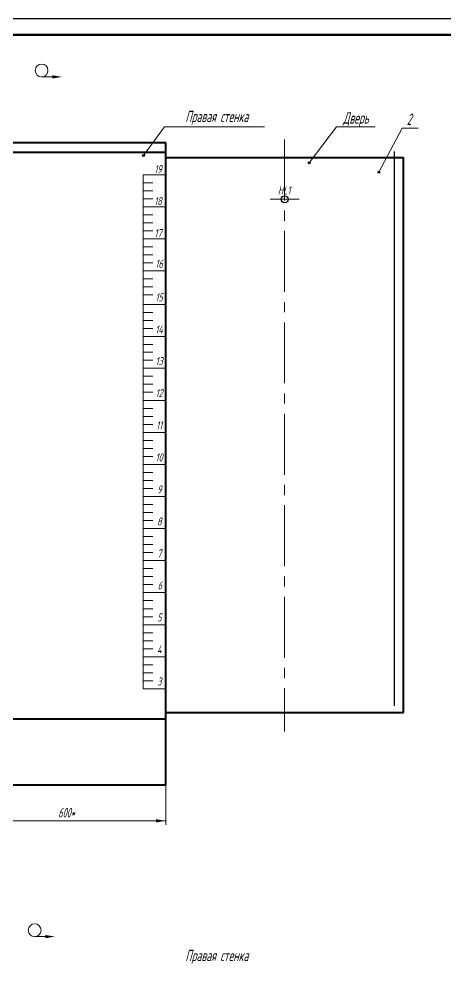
# Model space of a CAD drawing. Header units: millimetres. Extents: x -338 to 6826, y -8218 to 3153.
# Drawn here: x 2414.9 to 2548.2, y -3908.6 to -3613.4 of the extents above; entities that cross this region are included whole.
import ezdxf
from ezdxf.enums import TextEntityAlignment as Align

# ---------------------------------------------------------------- set-up
doc = ezdxf.new("R2010")
doc.units = ezdxf.units.MM
doc.linetypes.add('CENTRE2', pattern=[28.575, 19.05, -3.175, 3.175, -3.175])
doc.layers.get('Defpoints').update_dxf_attribs({"color": 251})
for name, color, linetype, lineweight in [('RAZMER', 5, 'Continuous', 20), ('text', 41, 'Continuous', 20), ('Рамка тонкая', 5, 'Continuous', 25), ('Тонкая', 5, 'Continuous', 20)]:
    doc.layers.add(name, color=color, linetype=linetype, lineweight=lineweight)
doc.styles.add('Simplex', font='simplex.shx', dxfattribs={"width": 0.7, "oblique": 15})

msp = doc.modelspace()

# ---------------------------------------------------------------- linework, layer by layer
at = {"lineweight": 60}
msp.add_line((2056.94, -3618.42), (2872.94, -3618.42), dxfattribs=at)
at = {"lineweight": 40, "ltscale": 0.5}
for p, q in [((2460.83, -3652.12), (2240.83, -3652.12)), ((2460.83, -3852.62), (2460.83, -3652.12)), ((2460.83, -3655.12), (2240.83, -3655.12)), ((2460.83, -3656.73), (2535.15, -3656.73)), ((2535.15, -3830.07), (2535.15, -3656.73)), ((2460.83, -3830.07), (2535.15, -3830.07)), ((2460.83, -3832.12), (2240.83, -3832.12)), ((2240.83, -3852.62), (2460.83, -3852.62))]:
    msp.add_line(p, q, dxfattribs=at)
at = {"ltscale": 0.1}
for centre in [(2453.88, -3656.12), (2505.64, -3658.38), (2527.49, -3661.33)]:
    msp.add_circle(centre, 0.3, dxfattribs=at)
at = {"ltscale": 0.5}
msp.add_circle((2497.99, -3669.77), 1.08, dxfattribs=at)
at = {"layer": 'Defpoints'}
msp.add_line((2532.28, -3654.79), (2532.28, -3827.92), dxfattribs=at)
at = {"layer": 'RAZMER', "ltscale": 0.5}
msp.add_line((2534.71, -3647.53), (2527.49, -3661.33), dxfattribs=at)
at = {"layer": 'text'}
for p, q in [((2425.39, -3631.53), (2421.98, -3631.53)), ((2423.24, -3900.05), (2419.83, -3900.05))]:
    msp.add_line(p, q, dxfattribs=at)
for centre in [(2422.04, -3629.53), (2419.88, -3898.05)]:
    msp.add_circle(centre, 2, dxfattribs=at)
at = {"layer": 'text', "linetype": 'ByBlock'}
for points in [[(2425.39, -3632.03), (2425.39, -3631.03), (2428.39, -3631.53)], [(2423.25, -3900.55), (2423.25, -3899.55), (2426.25, -3900.05)]]:
    msp.add_solid(points, dxfattribs=at)
at = {"layer": 'Рамка тонкая'}
msp.add_line((2877.94, -3613.42), (2036.94, -3613.42), dxfattribs=at)
at = {"layer": 'Тонкая'}
for p, q in [((2460.42, -3647.12), (2453.88, -3656.12)), ((2491.67, -3647.12), (2460.42, -3647.12)), ((2526.35, -3647.12), (2514.18, -3647.12)), ((2539.75, -3647.53), (2534.71, -3647.53)), ((2453.83, -3822.62), (2453.83, -3662.12)), ((2453.83, -3662.12), (2460.83, -3662.12)), ((2453.83, -3664.62), (2456.83, -3664.62)), ((2456.83, -3667.12), (2453.83, -3667.12)), ((2453.83, -3669.62), (2456.83, -3669.62)), ((2453.83, -3672.12), (2460.83, -3672.12)), ((2453.83, -3674.62), (2456.83, -3674.62)), ((2456.83, -3677.12), (2453.83, -3677.12)), ((2453.83, -3679.62), (2456.83, -3679.62)), ((2453.83, -3682.12), (2460.83, -3682.12)), ((2453.83, -3684.62), (2456.83, -3684.62)), ((2456.83, -3687.12), (2453.83, -3687.12)), ((2453.83, -3689.62), (2456.83, -3689.62)), ((2453.83, -3692.12), (2460.83, -3692.12)), ((2453.83, -3694.62), (2456.83, -3694.62)), ((2456.83, -3697.12), (2453.83, -3697.12)), ((2453.83, -3699.62), (2456.83, -3699.62)), ((2453.83, -3702.62), (2460.83, -3702.62)), ((2456.83, -3705.12), (2453.83, -3705.12)), ((2456.83, -3707.62), (2453.83, -3707.62)), ((2453.83, -3710.12), (2456.83, -3710.12)), ((2453.83, -3712.62), (2460.83, -3712.62)), ((2453.83, -3715.12), (2456.83, -3715.12)), ((2456.83, -3717.55), (2453.83, -3717.55)), ((2453.83, -3720.05), (2456.83, -3720.05)), ((2453.83, -3722.55), (2460.83, -3722.55)), ((2453.83, -3725.05), (2456.83, -3725.05)), ((2456.83, -3727.55), (2453.83, -3727.55)), ((2453.83, -3730.05), (2456.83, -3730.05)), ((2453.83, -3732.62), (2460.83, -3732.62)), ((2453.83, -3735.12), (2456.83, -3735.12)), ((2456.83, -3737.62), (2453.83, -3737.62)), ((2453.83, -3740.12), (2456.83, -3740.12)), ((2453.83, -3742.62), (2460.83, -3742.62)), ((2453.83, -3745.12), (2456.83, -3745.12)), ((2456.83, -3747.62), (2453.83, -3747.62)), ((2453.83, -3750.12), (2456.83, -3750.12)), ((2453.83, -3752.62), (2460.83, -3752.62)), ((2453.83, -3755.12), (2456.83, -3755.12)), ((2456.83, -3757.62), (2453.83, -3757.62)), ((2453.83, -3760.12), (2456.83, -3760.12)), ((2453.83, -3762.62), (2460.83, -3762.62)), ((2453.83, -3765.12), (2456.83, -3765.12)), ((2456.83, -3767.62), (2453.83, -3767.62)), ((2453.83, -3770.12), (2456.83, -3770.12)), ((2453.83, -3772.62), (2460.83, -3772.62)), ((2453.83, -3775.12), (2456.83, -3775.12)), ((2456.83, -3777.62), (2453.83, -3777.62)), ((2453.83, -3780.12), (2456.83, -3780.12)), ((2453.83, -3782.62), (2460.83, -3782.62)), ((2453.83, -3785.12), (2456.83, -3785.12)), ((2456.83, -3787.62), (2453.83, -3787.62)), ((2453.83, -3790.12), (2456.83, -3790.12)), ((2453.83, -3792.62), (2460.83, -3792.62)), ((2453.83, -3795.12), (2456.83, -3795.12)), ((2456.83, -3797.62), (2453.83, -3797.62)), ((2453.83, -3800.12), (2456.83, -3800.12)), ((2453.83, -3802.62), (2460.83, -3802.62)), ((2453.83, -3802.62), (2460.83, -3802.62)), ((2453.83, -3805.12), (2456.83, -3805.12)), ((2453.83, -3805.12), (2456.83, -3805.12)), ((2456.83, -3807.62), (2453.83, -3807.62)), ((2456.83, -3807.62), (2453.83, -3807.62)), ((2453.83, -3810.12), (2456.83, -3810.12)), ((2453.83, -3810.12), (2456.83, -3810.12)), ((2453.83, -3812.62), (2460.83, -3812.62)), ((2453.83, -3815.12), (2456.83, -3815.12)), ((2456.83, -3817.62), (2453.83, -3817.62)), ((2453.83, -3820.12), (2456.83, -3820.12)), ((2460.83, -3822.62), (2453.83, -3822.62))]:
    msp.add_line(p, q, dxfattribs=at)
at = {"layer": 'Тонкая', "ltscale": 0.5}
for p, q in [((2514.18, -3647.12), (2505.64, -3658.38)), ((2460.83, -3852.5), (2460.83, -3865.12)), ((2400.83, -3863.89), (2460.83, -3863.89))]:
    msp.add_line(p, q, dxfattribs=at)
at = {"layer": 'Тонкая', "linetype": 'CENTRE2'}
for p, q in [((2497.99, -3651.04), (2497.99, -3836.01)), ((2493.47, -3669.77), (2502.5, -3669.77))]:
    msp.add_line(p, q, dxfattribs=at)
at = {"layer": 'Тонкая', "ltscale": 0.5}
msp.add_solid([(2457.83, -3863.39), (2457.83, -3864.39), (2460.83, -3863.89)], dxfattribs=at)

# ---------------------------------------------------------------- texts
at = {"layer": 'text', "style": 'Simplex', "oblique": 15, "width": 0.6}
for s, height, p in [('Правая стенка', 3.5, (2476.82, -3645.62)), ('Дверь', 3.5, (2520.26, -3646.12)), ('2', 3.5, (2536.9, -3646.51)), ('19', 2.5, (2458.42, -3661.57)), ('HL1', 2.5, (2497.86, -3668.24)), ('18', 2.5, (2458.42, -3671.57)), ('17', 2.5, (2458.42, -3681.57)), ('16', 2.5, (2458.76, -3691.12)), ('15', 2.5, (2458.76, -3701.62)), ('14', 2.5, (2458.76, -3711.62)), ('13', 2.5, (2458.76, -3721.55)), ('12', 2.5, (2458.76, -3731.55)), ('11', 2.5, (2458.76, -3741.62)), ('10', 2.5, (2458.76, -3751.62)), ('9', 2.5, (2458.83, -3761.62)), ('8', 2.5, (2458.83, -3771.62)), ('7', 2.5, (2458.83, -3781.62)), ('6', 2.5, (2459, -3791.62)), ('5', 2.5, (2458.83, -3801.62)), ('4', 2.5, (2458.83, -3811.62)), ('3', 2.5, (2458.83, -3821.62)), ('Правая стенка', 3.5, (2476.82, -3907.68))]:
    msp.add_text(s, height=height, dxfattribs=at).set_placement(p, align=Align.CENTER)
msp.add_text('600*', height=3, dxfattribs=at).set_placement((2427.22, -3862.85))

doc.saveas('drawing.dxf')
